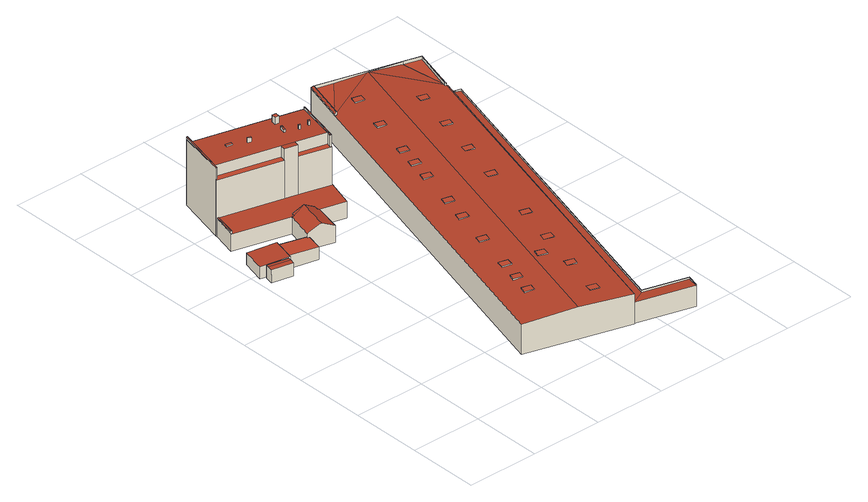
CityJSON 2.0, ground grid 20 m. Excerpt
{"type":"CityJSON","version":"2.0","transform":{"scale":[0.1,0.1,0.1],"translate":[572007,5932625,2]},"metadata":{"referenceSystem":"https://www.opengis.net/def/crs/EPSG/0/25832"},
"CityObjects":{
"building1":{"type":"Building","attributes":{"Grundfläche 2D":"14.509549","Grundhöhe NN":"3.633"},"geometry":[{"type":"Solid","lod":"3","boundaries":[[[[0,1,2,3]],[[4,0,3,5]],[[5,3,2,6,7]],[[4,5,7,8]],[[1,0,4,8,9]],[[2,1,9,6]],[[7,6,9,8]]]],"semantics":{"surfaces":[{"type":"RoofSurface"},{"type":"WallSurface"},{"type":"GroundSurface"}],"values":[[0,0,1,1,1,1,2]]}}]},
"building2":{"type":"Building","attributes":{"Grundfläche 2D":"55.280729","Grundhöhe NN":"3.379"},"geometry":[{"type":"Solid","lod":"3","boundaries":[[[[10,11,12,13]],[[11,10,14,15]],[[12,11,15,16]],[[13,12,16,17]],[[10,13,17,14]],[[15,14,17,16]]]],"semantics":{"surfaces":[{"type":"RoofSurface"},{"type":"WallSurface"},{"type":"GroundSurface"}],"values":[[0,1,1,1,1,2]]}}]},
"building3":{"type":"Building","attributes":{"Grundfläche 2D":"810.554604","Grundhöhe NN":"2.608"},"children":["building3-1","building3-2","building3-3","building3-4","building3-5","building3-6","building3-7","building3-8","building3-9","building3-10"],"geometry":[{"type":"Solid","lod":"3","boundaries":[[[[18,19,20,21,22,23,24,25,26]],[[27,28,29,30]],[[31,32,33,34]],[[35,36,37,38]],[[39,35,38,40,41,29,28,31,34,42,43]],[[40,44,45,41]],[[46,47,48,49,50,51,52,53,54,55,56,57,58]],[[59,60,49,48]],[[61,51,50,62]],[[63,64,65,66,67,68]],[[69,70,71,72,73,74]],[[75,76,77,78]],[[79,80,81,82,83,51,61]],[[84,85,81]],[[85,59,48,86,87,82,81]],[[88,89,90,91,92,93]],[[65,64,94,95]],[[58,57,56,66,65,95,96]],[[76,97,98,25,24,99,100,77]],[[26,25,98,101]],[[24,23,22,102,99]],[[74,73,103,104]],[[69,74,104,105]],[[72,71,106,107]],[[73,72,107,103]],[[78,77,100,108]],[[75,78,108,109]],[[76,75,109,97]],[[27,92,91,28]],[[28,91,90,31]],[[31,90,89,32]],[[32,89,88,33]],[[110,42,34,33,88,111,102,22]],[[21,112,43,42,110,22]],[[20,113,39,43,112,21]],[[39,113,20,19,35]],[[35,19,18,36]],[[36,18,26,37]],[[44,40,38,37,26,101,94,64]],[[44,64,63,45]],[[45,63,68,41]],[[41,68,67,29]],[[29,67,66,30]],[[27,30,66,56,55,92]],[[62,79,61]],[[79,62,50,80]],[[81,80,50,49,84]],[[84,49,60,85]],[[60,59,85]],[[70,86,48,114,106,71]],[[115,83,82,87,86,70,69,105]],[[51,83,115,116]],[[92,55,54,93]],[[93,54,117,111,88]],[[47,46,58,96,118]],[[59,48,47,118,114,48]],[[51,116,119,52,51,61]],[[53,52,119,120]],[[54,53,120,117]],[[119,116,115,105,104,103,107,106,114,118,96,95,94,101,98,97,109,108,100,99,102,111,117,120]]]],"semantics":{"surfaces":[{"type":"RoofSurface"},{"type":"WallSurface"},{"type":"GroundSurface"}],"values":[[0,0,0,0,0,0,0,0,0,0,0,0,0,0,0,0,1,1,1,1,1,1,1,1,1,1,1,1,1,1,1,1,1,1,1,1,1,1,1,1,1,1,1,1,1,1,1,1,1,1,1,1,1,1,1,1,1,1,1,2]]}}]},
"building3-1":{"type":"BuildingInstallation","parents":["building3"],"geometry":[{"type":"MultiSurface","lod":"3","boundaries":[[[121,113,112,110,122]],[[22,23,122,110]],[[121,122,23,123]],[[21,112,113,121,123,20]],[[112,21,22,110]]],"semantics":{"surfaces":[{"type":"RoofSurface"},{"type":"WallSurface"}],"values":[0,1,1,1,1]}}]},
"building3-2":{"type":"BuildingInstallation","parents":["building3"],"geometry":[{"type":"MultiSurface","lod":"3","boundaries":[[[124,125,126,127]],[[127,126,128,129]],[[124,127,129,130]],[[125,124,130,131]],[[126,125,131,128]]],"semantics":{"surfaces":[{"type":"RoofSurface"},{"type":"WallSurface"}],"values":[0,1,1,1,1]}}]},
"building3-3":{"type":"BuildingInstallation","parents":["building3"],"geometry":[{"type":"MultiSurface","lod":"3","boundaries":[[[132,133,134,135,136]],[[42,43,133,132]],[[43,31,134,133]],[[31,32,135,134]],[[32,33,136,135]],[[34,42,132,136,33]]],"semantics":{"surfaces":[{"type":"RoofSurface"},{"type":"WallSurface"}],"values":[0,1,1,1,1,1]}}]},
"building3-4":{"type":"BuildingInstallation","parents":["building3"],"geometry":[{"type":"MultiSurface","lod":"3","boundaries":[[[137,138,139,140]],[[140,139,141,142]],[[137,140,142,143]],[[138,137,143,144]],[[139,138,144,141]]],"semantics":{"surfaces":[{"type":"RoofSurface"},{"type":"WallSurface"}],"values":[0,1,1,1,1]}}]},
"building3-5":{"type":"BuildingInstallation","parents":["building3"],"geometry":[{"type":"MultiSurface","lod":"3","boundaries":[[[145,146,147,148]],[[44,45,145,148]],[[45,41,35,36,146,145]],[[36,37,147,146]],[[37,38,40,44,148,147]]],"semantics":{"surfaces":[{"type":"RoofSurface"},{"type":"WallSurface"}],"values":[0,1,1,1,1]}}]},
"building3-6":{"type":"BuildingInstallation","parents":["building3"],"geometry":[{"type":"MultiSurface","lod":"3","boundaries":[[[149,150,151,152]],[[152,151,153,154]],[[149,152,154,155]],[[150,149,155,156]],[[151,150,156,153]]],"semantics":{"surfaces":[{"type":"RoofSurface"},{"type":"WallSurface"}],"values":[0,1,1,1,1]}}]},
"building3-7":{"type":"BuildingInstallation","parents":["building3"],"geometry":[{"type":"MultiSurface","lod":"3","boundaries":[[[157,158,159,160]],[[160,159,161,162]],[[162,163,157,160]],[[163,164,158,157]],[[159,158,164,161]]],"semantics":{"surfaces":[{"type":"RoofSurface"},{"type":"WallSurface"}],"values":[0,1,1,1,1]}}]},
"building3-8":{"type":"BuildingInstallation","parents":["building3"],"geometry":[{"type":"MultiSurface","lod":"3","boundaries":[[[165,166,167,168]],[[168,167,169,170]],[[165,168,170,171]],[[166,165,171,172]],[[167,166,172,169]]],"semantics":{"surfaces":[{"type":"RoofSurface"},{"type":"WallSurface"}],"values":[0,1,1,1,1]}}]},
"building3-9":{"type":"BuildingInstallation","parents":["building3"],"geometry":[{"type":"MultiSurface","lod":"3","boundaries":[[[173,174,175,176]],[[176,175,177,178]],[[173,176,178,179]],[[174,173,179,180]],[[175,174,180,177]]],"semantics":{"surfaces":[{"type":"RoofSurface"},{"type":"WallSurface"}],"values":[0,1,1,1,1]}}]},
"building3-10":{"type":"BuildingInstallation","parents":["building3"],"geometry":[{"type":"MultiSurface","lod":"3","boundaries":[[[181,182,183,184]],[[184,183,58,46]],[[181,184,46,185]],[[182,181,185,57]],[[183,182,57,58]]],"semantics":{"surfaces":[{"type":"RoofSurface"},{"type":"WallSurface"}],"values":[0,1,1,1,1]}}]},
"building4":{"type":"Building","attributes":{"Grundfläche 2D":"3307.850108","Grundhöhe NN":"3.148"},"children":["building4-1","building4-2","building4-3","building4-4","building4-5","building4-6","building4-7","building4-8","building4-9","building4-10","building4-11","building4-12","building4-13","building4-14","building4-15","building4-16","building4-17","building4-18","building4-19","building4-20"],"geometry":[{"type":"Solid","lod":"3","boundaries":[[[[186,187,188,189,190,191,192]],[[187,193,194,195,188]],[[194,196,197,195]],[[195,197,198,199,200,201,202,203,204,205,206,207,208,189,188]],[[209,210,211,212,213,214,215]],[[213,212,216]],[[215,217,218,219,220,221,222,223,209]],[[224,219,218]],[[225,226,227]],[[228,220,219]],[[223,222,226,225,229]],[[227,230,231,225]],[[232,233,234]],[[211,210,233,232]],[[228,235,187,186,192]],[[187,235,236,194,193]],[[213,196,194,236]],[[213,216,212,198,197,196]],[[199,198,212,211]],[[232,234,200,199,211]],[[210,209,201,200,234,233]],[[209,223,201]],[[202,201,223,229,225]],[[203,202,225,231]],[[231,230,227,226,222,207,206,205,204,203]],[[222,221,208,207]],[[208,221,220,190,189]],[[220,228,192,191,190]],[[217,215,214,237,238]],[[239,224,218,217,238,240]],[[219,224,239,241]],[[242,235,228,219,241,243]],[[236,235,242,244]],[[214,213,236,244,237]],[[241,239,240,238,237,244,242,243]]]],"semantics":{"surfaces":[{"type":"RoofSurface"},{"type":"WallSurface"},{"type":"GroundSurface"}],"values":[[0,0,0,0,0,0,0,0,0,0,0,0,0,0,1,1,1,1,1,1,1,1,1,1,1,1,1,1,1,1,1,1,1,1,2]]}}]},
"building4-1":{"type":"BuildingInstallation","parents":["building4"],"geometry":[{"type":"MultiSurface","lod":"3","boundaries":[[[245,246,247,248]],[[248,247,249,250]],[[245,248,250,251]],[[246,245,251,252]],[[247,246,252,249]]],"semantics":{"surfaces":[{"type":"RoofSurface"},{"type":"WallSurface"}],"values":[0,1,1,1,1]}}]},
"building4-2":{"type":"BuildingInstallation","parents":["building4"],"geometry":[{"type":"MultiSurface","lod":"3","boundaries":[[[253,254,255,256]],[[256,255,257,258]],[[253,256,258,259]],[[254,253,259,260]],[[255,254,260,257]]],"semantics":{"surfaces":[{"type":"RoofSurface"},{"type":"WallSurface"}],"values":[0,1,1,1,1]}}]},
"building4-3":{"type":"BuildingInstallation","parents":["building4"],"geometry":[{"type":"MultiSurface","lod":"3","boundaries":[[[261,262,263,264]],[[264,263,265,266]],[[261,264,266,267]],[[262,261,267,268]],[[263,262,268,265]]],"semantics":{"surfaces":[{"type":"RoofSurface"},{"type":"WallSurface"}],"values":[0,1,1,1,1]}}]},
"building4-4":{"type":"BuildingInstallation","parents":["building4"],"geometry":[{"type":"MultiSurface","lod":"3","boundaries":[[[269,270,271,272]],[[272,271,273,274]],[[269,272,274,275]],[[270,269,275,276]],[[271,270,276,273]]],"semantics":{"surfaces":[{"type":"RoofSurface"},{"type":"WallSurface"}],"values":[0,1,1,1,1]}}]},
"building4-5":{"type":"BuildingInstallation","parents":["building4"],"geometry":[{"type":"MultiSurface","lod":"3","boundaries":[[[277,278,279,280]],[[280,279,281,282]],[[277,280,282,283]],[[278,277,283,284]],[[279,278,284,281]]],"semantics":{"surfaces":[{"type":"RoofSurface"},{"type":"WallSurface"}],"values":[0,1,1,1,1]}}]},
"building4-6":{"type":"BuildingInstallation","parents":["building4"],"geometry":[{"type":"MultiSurface","lod":"3","boundaries":[[[285,286,287,288]],[[288,287,289,290]],[[285,288,290,291]],[[286,285,291,292]],[[287,286,292,289]]],"semantics":{"surfaces":[{"type":"RoofSurface"},{"type":"WallSurface"}],"values":[0,1,1,1,1]}}]},
"building4-7":{"type":"BuildingInstallation","parents":["building4"],"geometry":[{"type":"MultiSurface","lod":"3","boundaries":[[[293,294,295,296]],[[296,295,297,298]],[[293,296,298,299]],[[294,293,299,300]],[[295,294,300,297]]],"semantics":{"surfaces":[{"type":"RoofSurface"},{"type":"WallSurface"}],"values":[0,1,1,1,1]}}]},
"building4-8":{"type":"BuildingInstallation","parents":["building4"],"geometry":[{"type":"MultiSurface","lod":"3","boundaries":[[[301,302,303,304]],[[304,303,305,306]],[[301,304,306,307]],[[302,301,307,308]],[[303,302,308,305]]],"semantics":{"surfaces":[{"type":"RoofSurface"},{"type":"WallSurface"}],"values":[0,1,1,1,1]}}]},
"building4-9":{"type":"BuildingInstallation","parents":["building4"],"geometry":[{"type":"MultiSurface","lod":"3","boundaries":[[[309,310,311,312]],[[312,311,313,314]],[[309,312,314,315]],[[310,309,315,316]],[[311,310,316,313]]],"semantics":{"surfaces":[{"type":"RoofSurface"},{"type":"WallSurface"}],"values":[0,1,1,1,1]}}]},
"building4-10":{"type":"BuildingInstallation","parents":["building4"],"geometry":[{"type":"MultiSurface","lod":"3","boundaries":[[[317,318,319,320]],[[320,319,321,322]],[[317,320,322,323]],[[318,317,323,324]],[[319,318,324,321]]],"semantics":{"surfaces":[{"type":"RoofSurface"},{"type":"WallSurface"}],"values":[0,1,1,1,1]}}]},
"building4-11":{"type":"BuildingInstallation","parents":["building4"],"geometry":[{"type":"MultiSurface","lod":"3","boundaries":[[[325,326,327,328]],[[328,327,329,330]],[[325,328,330,331]],[[326,325,331,332]],[[327,326,332,329]]],"semantics":{"surfaces":[{"type":"RoofSurface"},{"type":"WallSurface"}],"values":[0,1,1,1,1]}}]},
"building4-12":{"type":"BuildingInstallation","parents":["building4"],"geometry":[{"type":"MultiSurface","lod":"3","boundaries":[[[333,334,335,336]],[[336,335,337,338]],[[333,336,338,339]],[[334,333,339,340]],[[335,334,340,337]]],"semantics":{"surfaces":[{"type":"RoofSurface"},{"type":"WallSurface"}],"values":[0,1,1,1,1]}}]},
"building4-13":{"type":"BuildingInstallation","parents":["building4"],"geometry":[{"type":"MultiSurface","lod":"3","boundaries":[[[341,342,343,344]],[[344,343,345,346]],[[341,344,346,347]],[[342,341,347,348]],[[343,342,348,345]]],"semantics":{"surfaces":[{"type":"RoofSurface"},{"type":"WallSurface"}],"values":[0,1,1,1,1]}}]},
"building4-14":{"type":"BuildingInstallation","parents":["building4"],"geometry":[{"type":"MultiSurface","lod":"3","boundaries":[[[349,350,351,352]],[[352,351,353,354]],[[349,352,354,355]],[[350,349,355,356]],[[351,350,356,353]]],"semantics":{"surfaces":[{"type":"RoofSurface"},{"type":"WallSurface"}],"values":[0,1,1,1,1]}}]},
"building4-15":{"type":"BuildingInstallation","parents":["building4"],"geometry":[{"type":"MultiSurface","lod":"3","boundaries":[[[357,358,359,360]],[[360,359,361,362]],[[357,360,362,363]],[[358,357,363,364]],[[359,358,364,361]]],"semantics":{"surfaces":[{"type":"RoofSurface"},{"type":"WallSurface"}],"values":[0,1,1,1,1]}}]},
"building4-16":{"type":"BuildingInstallation","parents":["building4"],"geometry":[{"type":"MultiSurface","lod":"3","boundaries":[[[365,366,367,368]],[[368,367,369,370]],[[370,371,365,368]],[[366,365,371,372]],[[372,369,367,366]]],"semantics":{"surfaces":[{"type":"RoofSurface"},{"type":"WallSurface"}],"values":[0,1,1,1,1]}}]},
"building4-17":{"type":"BuildingInstallation","parents":["building4"],"geometry":[{"type":"MultiSurface","lod":"3","boundaries":[[[373,374,375,376]],[[376,375,377,378]],[[378,379,373,376]],[[374,373,379,380]],[[380,377,375,374]]],"semantics":{"surfaces":[{"type":"RoofSurface"},{"type":"WallSurface"}],"values":[0,1,1,1,1]}}]},
"building4-18":{"type":"BuildingInstallation","parents":["building4"],"geometry":[{"type":"MultiSurface","lod":"3","boundaries":[[[381,382,383,384]],[[384,383,385,386]],[[381,384,386,387]],[[382,381,387,388]],[[383,382,388,385]]],"semantics":{"surfaces":[{"type":"RoofSurface"},{"type":"WallSurface"}],"values":[0,1,1,1,1]}}]},
"building4-19":{"type":"BuildingInstallation","parents":["building4"],"geometry":[{"type":"MultiSurface","lod":"3","boundaries":[[[389,390,391,392]],[[392,391,393,394]],[[389,392,394,395]],[[390,389,395,396]],[[391,390,396,393]]],"semantics":{"surfaces":[{"type":"RoofSurface"},{"type":"WallSurface"}],"values":[0,1,1,1,1]}}]},
"building4-20":{"type":"BuildingInstallation","parents":["building4"],"geometry":[{"type":"MultiSurface","lod":"3","boundaries":[[[397,398,399,400]],[[400,399,401,402]],[[397,400,402,403]],[[398,397,403,404]],[[399,398,404,401]]],"semantics":{"surfaces":[{"type":"RoofSurface"},{"type":"WallSurface"}],"values":[0,1,1,1,1]}}]},
"building5":{"type":"Building","attributes":{"Grundfläche 2D":"405.685751","Grundhöhe NN":"3.148"},"geometry":[{"type":"Solid","lod":"3","boundaries":[[[[405,406,407,408,409,410,411,412,413,414,415,416]],[[417,418,419]],[[420,419,418,421,422]],[[423,424,418,417]],[[421,425,426,422]],[[410,409,408,423,417,419]],[[419,420,411,410]],[[412,411,420,422]],[[422,426,413,412]],[[426,425,414,413]],[[425,427,415,414]],[[427,428,416,415]],[[428,429,405,416]],[[429,430,406,405]],[[430,431,407,406]],[[431,423,408,407]],[[431,430,432,433]],[[241,424,423,431,433,243]],[[418,424,241,239]],[[421,418,239,240]],[[434,427,425,421,240,435]],[[428,427,434,436]],[[429,428,436,437]],[[430,429,437,432]],[[243,433,432,437,436,434,435,240,239,241]]]],"semantics":{"surfaces":[{"type":"RoofSurface"},{"type":"WallSurface"},{"type":"GroundSurface"}],"values":[[0,0,0,0,0,1,1,1,1,1,1,1,1,1,1,1,1,1,1,1,1,1,1,1,2]]}}]}
},
"vertices":[
[17,757,54],[14,744,53],[73,731,53],[76,743,54],[19,767,53],[78,754,53],[73,731,16],[78,754,16],[19,767,16],[14,744,16],
[8,777,47],[86,757,52],[103,824,52],[25,844,47],[8,777,14],[86,757,14],[103,824,14],[25,844,14],
[100,1135,165],[97,1122,165],[389,1048,165],[388,1046,165],[391,1045,165],[394,1059,165],[395,1062,165],[98,1137,165],[98,1136,165],[270,935,198],[274,951,197],[239,960,197],[235,944,198],[358,930,197],[354,917,197],[358,916,197],[361,929,197],[97,1122,191],[100,1135,190],[98,1136,190],[94,1123,191],[389,1048,191],[64,1004,197],[67,1003,197],[391,1045,191],[388,1046,191],[61,992,197],[64,991,197],[44,922,54],[43,919,54],[200,879,53],[209,886,54],[266,872,54],[271,860,53],[341,842,53],[359,913,58],[357,913,58],[270,935,58],[235,944,58],[64,987,58],[61,988,58],[200,878,53],[207,877,53],[270,861,53],[264,862,53],[64,991,165],[61,992,165],[60,988,165],[235,944,165],[239,960,165],[67,1003,165],[186,801,41],[180,802,41],[181,806,41],[103,824,44],[90,774,44],[175,755,41],[275,1133,53],[275,1093,49],[307,1084,49],[326,1120,53],[264,862,57],[266,872,57],[238,879,72],[216,793,72],[252,784,53],[209,886,56],[207,877,56],[180,802,53],[186,801,56],[358,916,165],[354,917,165],[358,930,165],[274,951,165],[270,935,165],[357,913,165],[61,992,6],[60,988,6],[61,988,6],[275,1093,6],[98,1137,6],[395,1062,6],[307,1084,6],[98,1136,6],[391,1045,6],[90,774,6],[175,755,6],[186,801,6],[181,806,6],[103,824,6],[326,1120,6],[275,1133,6],[391,1045,188],[358,916,6],[388,1046,188],[389,1048,186],[200,879,6],[252,784,6],[271,860,6],[357,913,6],[43,919,6],[341,842,6],[359,913,6],
[391,1059,177],[394,1059,177],[391,1059,165],
[296,1056,212],[293,1043,212],[304,1041,212],[307,1054,212],[304,1041,193],[307,1054,192],[296,1056,192],[293,1043,193],
[391,1045,198],[388,1046,198],[358,930,198],[354,917,198],[358,916,198],
[143,1046,197],[159,1042,197],[161,1050,197],[145,1053,197],[161,1050,194],[145,1053,194],[143,1046,194],[159,1042,194],
[64,991,198],[100,1135,198],[98,1136,198],[61,992,198],
[201,1023,207],[202,1028,207],[193,1030,207],[192,1026,207],[193,1030,194],[192,1026,194],[201,1023,194],[202,1028,194],
[323,985,206],[325,990,206],[320,991,206],[319,986,206],[320,991,194],[319,986,195],[323,985,195],[325,990,194],
[352,984,206],[354,989,206],[349,990,206],[347,985,206],[349,990,194],[347,985,194],[352,984,194],[354,989,194],
[289,1000,202],[293,1018,202],[289,1019,202],[284,1001,202],[289,1019,194],[284,1001,194],[289,1000,194],[293,1018,194],
[48,921,60],[64,987,60],[61,988,60],[44,922,60],[48,921,54],
[804,1008,99],[838,1130,99],[833,1127,105],[800,1008,105],[803,1007,101],[803,1007,100],[804,1007,99],[559,1207,99],[555,1208,99],[558,1203,105],[521,1085,99],[525,1084,105],[526,1084,105],[527,1088,105],[559,1202,105],[782,1140,105],[784,1139,105],[832,1126,105],[802,1021,105],[802,1020,105],[802,1019,105],[800,1012,105],[799,1008,105],[696,1164,102],[694,1164,102],[527,1088,96],[526,1084,96],[521,1085,95],[255,130,95],[398,90,102],[525,1084,95],[540,50,95],[540,52,95],[803,1006,95],[803,1007,95],[799,1008,96],[800,1012,96],[699,1163,102],[806,1005,95],[784,1139,97],[802,1019,95],[802,1020,95],[804,1007,95],[782,1140,97],[802,1021,95],[832,1126,97],[529,1095,95],[608,1188,97],[559,1202,97],[838,1130,97],[555,1208,97],[255,130,11],[540,50,11],[806,1005,11],[540,52,11],[803,1006,11],[838,1130,11],[804,1007,11],[555,1208,11],
[587,988,101],[562,995,101],[557,976,101],[582,969,101],[557,976,98],[582,969,99],[587,988,99],[562,995,98],
[594,483,100],[569,490,100],[563,472,100],[589,465,100],[563,472,99],[589,465,98],[594,483,98],[569,490,99],
[394,292,101],[369,299,101],[363,281,101],[389,274,101],[363,281,98],[389,274,99],[394,292,99],[369,299,98],
[522,752,101],[497,759,101],[491,740,101],[517,733,101],[491,740,98],[517,733,99],[522,752,99],[497,759,98],
[675,776,100],[650,783,100],[645,764,100],[670,757,100],[645,764,99],[670,757,98],[675,776,98],[650,783,99],
[555,872,101],[530,879,101],[525,860,101],[550,853,101],[525,860,98],[550,853,99],[555,872,99],[530,879,98],
[643,659,100],[617,666,100],[612,647,100],[637,640,100],[612,647,99],[637,640,98],[643,659,98],[617,666,99],
[707,889,100],[682,896,100],[676,878,100],[702,871,100],[676,878,99],[702,871,98],[707,889,98],[682,896,99],
[442,465,101],[417,472,101],[412,453,101],[437,446,101],[412,453,98],[437,446,99],[442,465,99],[417,472,98],
[539,813,101],[514,820,101],[508,801,101],[534,794,101],[508,801,98],[534,794,99],[539,813,99],[514,820,98],
[739,1006,100],[714,1013,100],[709,994,100],[734,987,100],[709,994,99],[734,987,98],[739,1006,98],[714,1013,99],
[530,253,100],[504,260,100],[499,241,100],[524,234,100],[499,241,99],[524,234,98],[530,253,98],[504,260,99],
[410,351,101],[385,358,101],[380,339,101],[405,332,101],[380,339,98],[405,332,99],[410,351,99],[385,358,98],
[498,139,100],[473,146,100],[468,127,100],[493,120,100],[468,127,99],[493,120,98],[498,139,98],[473,146,99],
[619,1102,101],[594,1109,101],[589,1090,101],[614,1083,101],[589,1090,98],[614,1083,99],[619,1102,99],[594,1109,98],
[491,641,101],[466,648,101],[460,629,101],[486,622,101],[460,629,98],[486,622,99],[491,641,99],[466,648,98],
[471,569,101],[446,576,101],[440,557,101],[466,550,101],[440,557,98],[466,550,99],[471,569,99],[446,576,98],
[502,326,103],[477,333,104],[471,314,104],[497,307,103],[471,314,102],[497,307,100],[502,326,100],[477,333,102],
[563,372,100],[538,379,100],[532,360,100],[558,353,100],[532,360,99],[558,353,98],[563,372,98],[538,379,99],
[378,235,101],[353,242,101],[347,223,101],[373,216,101],[347,223,98],[373,216,99],[378,235,99],[353,242,98],
[585,76,73],[841,998,73],[804,1008,73],[804,1007,73],[805,1007,73],[825,1001,73],[840,997,73],[584,75,73],[706,41,73],[697,8,73],[698,8,73],[707,42,73],[805,1007,70],[806,1005,70],[825,1001,69],[840,997,68],[540,52,70],[584,75,68],[804,1007,71],[803,1006,71],[697,8,70],[706,41,68],[698,8,70],[707,42,68],[585,76,68],[841,998,68],[804,1008,71],[841,998,11],[804,1008,11],[698,8,11],[697,8,11],[707,42,11],[585,76,11]
]}
